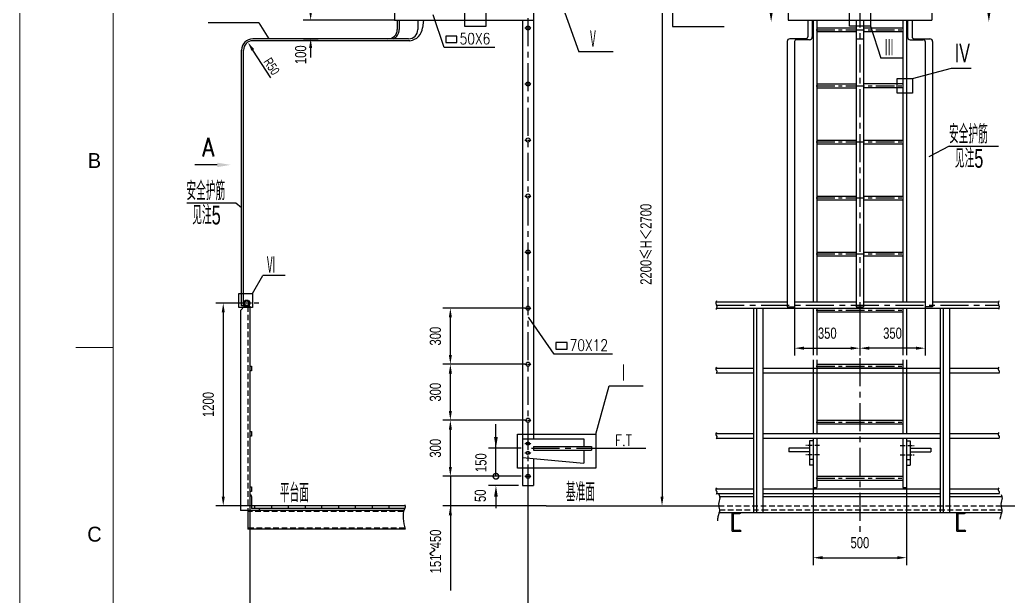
# Model space of a CAD drawing. Extents: x 148 to 221443, y -36682 to 6758.
# Drawn here: x 72653 to 77947, y -9247 to -6161 of the extents above; entities that cross this region are included whole.
import ezdxf
from ezdxf.enums import TextEntityAlignment as Align

# ---------------------------------------------------------------- set-up
doc = ezdxf.new("R2010")
doc.units = 0
doc.header["$LTSCALE"] = 10
doc.header["$MEASUREMENT"] = 0
doc.linetypes.add('CENTERX2', pattern=[4, 2.5, -0.5, 0.5, -0.5])
doc.linetypes.add('HIDDENX2', pattern=[0.75, 0.5, -0.25])
for name, color, linetype in [('2', 4, 'Continuous'), ('CENTER', 1, 'CENTERX2'), ('DIM', 4, 'Continuous'), ('HIDDEN', 7, 'HIDDENX2'), ('RED', 7, 'Continuous'), ('WHITE', 7, 'Continuous')]:
    doc.layers.add(name, color=color, linetype=linetype)
doc.layers.add('2（细实线）', color=3, linetype='Continuous', lineweight=20)
doc.layers.add('图框层', color=7, linetype='Continuous', lineweight=15)
doc.styles.add('HZ', font='ROMS.SHX', dxfattribs={"width": 0.75, "bigfont": 'GBCBIG.SHX'})
doc.styles.get("Standard").update_dxf_attribs({"font": 'wison_e.shx', "width": 0.75, "bigfont": 'wison_c.shx'})
doc.styles.add('XW', font='ROMANS.shx', dxfattribs={"width": 0.85})
doc.dimstyles.new('DIM1', dxfattribs={"dimscale": 20, "dimtxt": 3, "dimasz": 2.5, "dimexe": 2, "dimexo": 0, "dimgap": 1, "dimtad": 0, "dimdec": 0, "dimzin": 0, "dimdsep": 46, "dimtxsty": 'Standard', "dimcen": 2, "dimclrd": 3, "dimclre": 3, "dimclrt": 3, "dimadec": 0, "dimazin": 0, "dimtfac": 0.666667, "dimtdec": 0, "dimtofl": 0, "dimtmove": 2, "dimatfit": 1, "dimfxl": 2, "dimtvp": 1.333333, "dimtolj": 1, "dimtzin": 0, "dimarcsym": 0})
doc.dimstyles.new('ISO-25', dxfattribs={"dimtxt": 2.5, "dimasz": 2.5, "dimexe": 1.25, "dimexo": 0.625, "dimtad": 1, "dimtxsty": 'Standard', "dimcen": 2.5, "dimadec": 0, "dimazin": 0, "dimtfac": 1, "dimtmove": 0, "dimatfit": 3, "dimfxl": 1, "dimarcsym": 0})

# ---------------------------------------------------------------- blocks, each defined once
blk = doc.blocks.new('_DotSmall')
at = {"layer": 'WHITE', "color": 0, "const_width": 0.5}
blk.add_lwpolyline([(-0.0625, 0, 1), (0.0625, 0, 1)], format="xyb", close=True, dxfattribs=at)
blk = doc.blocks.new('*D341')
at = {"color": 3, "lineweight": -2}
for p, q in [((75358.6, -8304.5), (74919.4, -8304.5)), ((74959.4, -8554.5), (74959.4, -8354.5)), ((75338.6, -8604.5), (74919.4, -8604.5))]:
    blk.add_line(p, q, dxfattribs=at)
at = {"color": 3}
for points in [[(74967.7, -8354.5), (74951.1, -8354.5), (74959.4, -8304.5)], [(74951.1, -8554.5), (74967.7, -8554.5), (74959.4, -8604.5)]]:
    blk.add_solid(points, dxfattribs=at)
at = {"layer": 'Defpoints', "color": 0}
for p in [(74959.4, -8304.5), (75358.6, -8304.5), (75338.6, -8604.5)]:
    blk.add_point(p, dxfattribs=at)
at = {"color": 3, "insert": (74879.4, -8454.5), "char_height": 60, "attachment_point": 5, "rotation": 90}
blk.add_mtext('\\A1;300', dxfattribs=at)
blk = doc.blocks.new('*D342')
at = {"layer": 'Defpoints', "color": 0}
for p in [(74959.4, -8004.5), (75358.6, -8004.5), (75358.6, -8304.5)]:
    blk.add_point(p, dxfattribs=at)
at = {"layer": 'DIM', "color": 3, "lineweight": -2}
for p, q in [((75358.6, -8004.5), (74919.4, -8004.5)), ((74959.4, -8254.5), (74959.4, -8054.5)), ((75358.6, -8304.5), (74919.4, -8304.5))]:
    blk.add_line(p, q, dxfattribs=at)
at = {"layer": 'DIM', "color": 3}
for points in [[(74967.7, -8054.5), (74951.1, -8054.5), (74959.4, -8004.5)], [(74951.1, -8254.5), (74967.7, -8254.5), (74959.4, -8304.5)]]:
    blk.add_solid(points, dxfattribs=at)
at = {"layer": 'DIM', "color": 3, "insert": (74879.4, -8154.5), "char_height": 60, "attachment_point": 5, "rotation": 90}
blk.add_mtext('\\A1;300', dxfattribs=at)
blk = doc.blocks.new('*D343')
at = {"layer": 'Defpoints', "color": 0}
for p in [(74959.4, -7704.5), (75358.6, -7704.5), (75358.6, -8004.5)]:
    blk.add_point(p, dxfattribs=at)
at = {"layer": 'DIM', "color": 3, "lineweight": -2}
for p, q in [((75358.6, -7704.5), (74919.4, -7704.5)), ((74959.4, -7954.5), (74959.4, -7754.5)), ((75358.6, -8004.5), (74919.4, -8004.5))]:
    blk.add_line(p, q, dxfattribs=at)
at = {"layer": 'DIM', "color": 3}
for points in [[(74967.7, -7754.5), (74951.1, -7754.5), (74959.4, -7704.5)], [(74951.1, -7954.5), (74967.7, -7954.5), (74959.4, -8004.5)]]:
    blk.add_solid(points, dxfattribs=at)
at = {"layer": 'DIM', "color": 3, "insert": (74879.4, -7854.5), "char_height": 60, "attachment_point": 5, "rotation": 90}
blk.add_mtext('\\A1;300', dxfattribs=at)
blk = doc.blocks.new('*D344')
at = {"color": 3, "lineweight": -2}
for p, q in [((74959.4, -8554.5), (74959.4, -8504.5)), ((75338.6, -8604.5), (74919.4, -8604.5)), ((74959.4, -8604.5), (74959.4, -8762.8)), ((75472.3, -8762.8), (74919.4, -8762.8)), ((74959.4, -8812.8), (74959.4, -8862.8))]:
    blk.add_line(p, q, dxfattribs=at)
at = {"color": 3}
for points in [[(74951.1, -8554.5), (74967.7, -8554.5), (74959.4, -8604.5)], [(74967.7, -8812.8), (74951.1, -8812.8), (74959.4, -8762.8)]]:
    blk.add_solid(points, dxfattribs=at)
at = {"layer": 'Defpoints', "color": 0}
for p in [(75338.6, -8604.5), (74959.4, -8762.8), (75472.3, -8762.8)]:
    blk.add_point(p, dxfattribs=at)
at = {"color": 3, "insert": (74880.1, -9007), "char_height": 60, "attachment_point": 5, "rotation": 90}
blk.add_mtext('\\A1;151  450', dxfattribs=at)
blk = doc.blocks.new('*D345')
at = {"layer": 'Defpoints', "color": 0}
for p in [(75975.1, -5962.8), (75906.2, -8762.8), (76093.1, -8762.8)]:
    blk.add_point(p, dxfattribs=at)
at = {"layer": 'DIM', "color": 3, "lineweight": -2}
for p, q in [((75975.1, -5962.8), (76133.1, -5962.8)), ((76093.1, -6012.8), (76093.1, -8712.8)), ((75906.2, -8762.8), (76133.1, -8762.8))]:
    blk.add_line(p, q, dxfattribs=at)
at = {"layer": 'DIM', "color": 3}
for points in [[(76101.4, -6012.8), (76084.8, -6012.8), (76093.1, -5962.8)], [(76084.8, -8712.8), (76101.4, -8712.8), (76093.1, -8762.8)]]:
    blk.add_solid(points, dxfattribs=at)
at = {"layer": 'DIM', "color": 3, "insert": (76007.7, -7362.8), "char_height": 60, "attachment_point": 5, "rotation": 90}
blk.add_mtext('\\A1;2200{\\fSimSun|b0|i0|c134|p0;≤}H{\\fSimSun|b0|i0|c134|p54;＜}2700', dxfattribs=at)
blk = doc.blocks.new('*D349')
at = {"layer": 'Defpoints', "color": 0}
for p in [(74660, -4762.8), (74211, -6162.8), (74660, -6162.8)]:
    blk.add_point(p, dxfattribs=at)
at = {"layer": 'DIM', "color": 3, "linetype": 'Continuous', "lineweight": -2}
for p, q in [((74660, -4762.8), (74171, -4762.8)), ((74211, -4812.8), (74211, -6112.8)), ((74660, -6162.8), (74171, -6162.8))]:
    blk.add_line(p, q, dxfattribs=at)
at = {"layer": 'DIM', "color": 3}
for points in [[(74219.4, -4812.8), (74202.7, -4812.8), (74211, -4762.8)], [(74202.7, -6112.8), (74219.4, -6112.8), (74211, -6162.8)]]:
    blk.add_solid(points, dxfattribs=at)
at = {"layer": 'DIM', "color": 3, "insert": (74131, -5462.8), "char_height": 60, "attachment_point": 5, "rotation": 90}
blk.add_mtext('\\A1;1400', dxfattribs=at)
blk = doc.blocks.new('*D355')
at = {"layer": 'Defpoints', "color": 0}
for p in [(73874.3, -6280.8), (73901.4, -6322.8)]:
    blk.add_point(p, dxfattribs=at)
at = {"layer": 'WHITE', "color": 0, "linetype": 'Continuous', "lineweight": -2}
blk.add_line((73997.9, -6472.4), (73901.4, -6322.8), dxfattribs=at)
at = {"layer": 'WHITE', "color": 0}
blk.add_solid([(73908.4, -6318.3), (73894.4, -6327.3), (73874.3, -6280.8)], dxfattribs=at)
at = {"layer": 'WHITE', "color": 0, "insert": (74002.3, -6410.1), "char_height": 50, "attachment_point": 5, "rotation": 302.814}
blk.add_mtext('R50', dxfattribs=at)
blk = doc.blocks.new('*D356')
at = {"layer": 'Defpoints', "color": 0}
for p in [(74640, -6162.8), (74172.7, -6262.8), (74211, -6262.8)]:
    blk.add_point(p, dxfattribs=at)
at = {"layer": 'WHITE', "color": 3, "linetype": 'Continuous', "lineweight": -2}
for p, q in [((74211, -6112.8), (74211, -6062.8)), ((74640, -6162.8), (74171, -6162.8)), ((74172.7, -6262.8), (74251, -6262.8)), ((74211, -6312.8), (74211, -6362.8))]:
    blk.add_line(p, q, dxfattribs=at)
at = {"layer": 'WHITE', "color": 3}
for points in [[(74202.7, -6112.8), (74219.4, -6112.8), (74211, -6162.8)], [(74219.4, -6312.8), (74202.7, -6312.8), (74211, -6262.8)]]:
    blk.add_solid(points, dxfattribs=at)
at = {"layer": 'WHITE', "color": 3, "insert": (74157.8, -6348.1), "char_height": 60, "attachment_point": 5, "rotation": 90}
blk.add_mtext('\\A1;100', dxfattribs=at)
blk = doc.blocks.new('*D357')
at = {"layer": 'Defpoints', "color": 0}
for p in [(73868.1, -7677.8), (73743, -8762.8), (73910.6, -8762.8)]:
    blk.add_point(p, dxfattribs=at)
at = {"layer": 'WHITE', "color": 3, "linetype": 'Continuous', "lineweight": -2}
for p, q in [((73868.1, -7677.8), (73703, -7677.8)), ((73743, -7727.8), (73743, -8712.8)), ((73910.6, -8762.8), (73703, -8762.8))]:
    blk.add_line(p, q, dxfattribs=at)
at = {"layer": 'WHITE', "color": 3}
for points in [[(73751.3, -7727.8), (73734.6, -7727.8), (73743, -7677.8)], [(73734.6, -8712.8), (73751.3, -8712.8), (73743, -8762.8)]]:
    blk.add_solid(points, dxfattribs=at)
at = {"layer": 'WHITE', "color": 3, "insert": (73663, -8220.3), "char_height": 60, "attachment_point": 5, "rotation": 90}
blk.add_mtext('\\A1;1200', dxfattribs=at)
blk = doc.blocks.new('*D358')
at = {"layer": 'Defpoints', "color": 0}
for p in [(75375, -8542.3), (73885, -8787.8), (73885, -9396.4)]:
    blk.add_point(p, dxfattribs=at)
at = {"layer": 'WHITE', "color": 3, "linetype": 'Continuous', "lineweight": -2}
for p, q in [((75375, -8542.3), (75375, -9436.4)), ((73885, -8787.8), (73885, -9436.4)), ((75325, -9396.4), (73935, -9396.4))]:
    blk.add_line(p, q, dxfattribs=at)
at = {"layer": 'WHITE', "color": 3}
for points in [[(73935, -9388), (73935, -9404.7), (73885, -9396.4)], [(75325, -9404.7), (75325, -9388), (75375, -9396.4)]]:
    blk.add_solid(points, dxfattribs=at)
at = {"layer": 'WHITE', "color": 3, "insert": (74630, -9316.4), "char_height": 60, "attachment_point": 5}
blk.add_mtext('\\A1;L  1200', dxfattribs=at)
blk = doc.blocks.new('*D359')
at = {"layer": 'Defpoints', "color": 0}
for p in [(76803.3, -7698.4), (77152.9, -7698.4), (77152.9, -7918.9)]:
    blk.add_point(p, dxfattribs=at)
at = {"layer": 'DIM', "color": 3, "lineweight": -2}
for p, q in [((76803.3, -7698.4), (76803.3, -7958.9)), ((77152.9, -7698.4), (77152.9, -7958.9)), ((76853.3, -7918.9), (77102.9, -7918.9))]:
    blk.add_line(p, q, dxfattribs=at)
at = {"layer": 'DIM', "color": 3}
for points in [[(76853.3, -7910.6), (76853.3, -7927.2), (76803.3, -7918.9)], [(77102.9, -7927.2), (77102.9, -7910.6), (77152.9, -7918.9)]]:
    blk.add_solid(points, dxfattribs=at)
at = {"layer": 'DIM', "color": 3, "insert": (76978.1, -7838.9), "char_height": 60, "attachment_point": 5}
blk.add_mtext('\\A1;350', dxfattribs=at)
blk = doc.blocks.new('*D360')
at = {"layer": 'Defpoints', "color": 0}
for p in [(77152.9, -7698.4), (77502.5, -7698.4), (77152.9, -7918.9)]:
    blk.add_point(p, dxfattribs=at)
at = {"layer": 'DIM', "color": 3, "lineweight": -2}
for p, q in [((77152.9, -7698.4), (77152.9, -7958.9)), ((77502.5, -7698.4), (77502.5, -7958.9)), ((77452.5, -7918.9), (77202.9, -7918.9))]:
    blk.add_line(p, q, dxfattribs=at)
at = {"layer": 'DIM', "color": 3}
for points in [[(77202.9, -7910.6), (77202.9, -7927.2), (77152.9, -7918.9)], [(77452.5, -7927.2), (77452.5, -7910.6), (77502.5, -7918.9)]]:
    blk.add_solid(points, dxfattribs=at)
at = {"layer": 'DIM', "color": 3, "insert": (77327.7, -7838.9), "char_height": 60, "attachment_point": 5}
blk.add_mtext('\\A1;350', dxfattribs=at)
blk = doc.blocks.new('*D449')
at = {"layer": 'Defpoints', "color": 0}
for p in [(76902.9, -8664.5), (77402.9, -8664.5), (77402.9, -9040.3)]:
    blk.add_point(p, dxfattribs=at)
at = {"layer": 'DIM', "color": 3, "linetype": 'Continuous', "lineweight": -2}
for p, q in [((76902.9, -8664.5), (76902.9, -9080.3)), ((77402.9, -8664.5), (77402.9, -9080.3)), ((76952.9, -9040.3), (77352.9, -9040.3))]:
    blk.add_line(p, q, dxfattribs=at)
at = {"layer": 'DIM', "color": 3}
for points in [[(76952.9, -9032), (76952.9, -9048.6), (76902.9, -9040.3)], [(77352.9, -9048.6), (77352.9, -9032), (77402.9, -9040.3)]]:
    blk.add_solid(points, dxfattribs=at)
at = {"layer": 'DIM', "color": 3, "insert": (77152.9, -8960.3), "char_height": 60, "attachment_point": 5}
blk.add_mtext('\\A1;500', dxfattribs=at)
blk = doc.blocks.new('1.5a2')
blk.add_line((16115.88, 9926.58), (16125.88, 9926.58))
at = {"layer": '图框层', "ltscale": 10}
for p, q in [((16100.88, 9716.58), (16100.88, 10136.58)), ((16100.88, 10136.58), (16100.88, 9716.58)), ((16125.88, 9726.58), (16125.88, 10126.58))]:
    blk.add_line(p, q, dxfattribs=at)
at = {"style": 'HZ'}
for s, p in [('B', (16120.88, 9976.58)), ('C', (16120.88, 9876.58))]:
    blk.add_text(s, height=4, dxfattribs=at).set_placement(p, align=Align.MIDDLE)

msp = doc.modelspace()

# ---------------------------------------------------------------- linework, layer by layer
at = {"color": 3}
for p, q in [((76149.7207, -6026.4243), (76149.7207, -6196.4049)), ((74925.5647, -6310.1855), (74867.5047, -6134.3503)), ((75563.2362, -6099.4444), (75646.558, -6331.8141)), ((73933.1647, -6177.5066), (73661.2358, -6177.5066)), ((73933.1647, -6177.5066), (73986.4332, -6262.7889)), ((77209.3655, -6194.233), (77265.3922, -6366.0836)), ((76149.7207, -6196.4049), (76426.6254, -6196.4049)), ((74994.432, -6247.9556), (74934.7684, -6247.9556)), ((74934.7684, -6247.9556), (74934.7684, -6283.3607)), ((74934.7684, -6283.3607), (74994.432, -6283.3607)), ((74994.432, -6283.3607), (74994.432, -6247.9556)), ((75197.4936, -6310.1855), (74925.5647, -6310.1855)), ((75832.2171, -6331.8141), (75646.558, -6331.8141)), ((77384.4708, -6366.0836), (77265.3922, -6366.0836)), ((77433.8449, -6475.3418), (77643.7981, -6419.7349)), ((77643.7981, -6419.7349), (77749.1666, -6419.7349)), ((77631.783, -6837.5392), (77522.4102, -6893.6882)), ((77631.783, -6837.5392), (77895.821, -6837.5392)), ((73710.4988, -6937.7947), (73590.4982, -6937.7947)), ((73547.1012, -7140.9988), (73811.1392, -7140.9988)), ((73811.1392, -7140.9988), (73841.3561, -7166.3538)), ((73899.4985, -7625.9788), (73955.5251, -7529.9973)), ((74074.6038, -7529.9973), (73955.5251, -7529.9973)), ((75515.2099, -7950.9591), (75377.315, -7752.4195)), ((75584.0773, -7888.7291), (75524.4137, -7888.7291)), ((75524.4137, -7888.7291), (75524.4137, -7924.1342)), ((75524.4137, -7924.1342), (75584.0773, -7924.1342)), ((75584.0773, -7924.1342), (75584.0773, -7888.7291)), ((75826.8818, -7950.9591), (75515.2099, -7950.9591)), ((75203.3817, -8604.4812), (75203.3817, -8325.5261)), ((75338.6092, -8454.4812), (75163.3817, -8454.4812)), ((75727.113, -8454.4812), (76006.7996, -8454.4812)), ((75203.3817, -8604.4812), (75203.3817, -8544.4812)), ((75325.0184, -8654.4812), (75163.3817, -8654.4812)), ((75203.3817, -8654.4812), (75203.3817, -8654.4812)), ((75203.3817, -8714.4812), (75203.3817, -8774.4812)), ((74959.391, -8762.7889), (74959.391, -9216.0165)), ((75472.2763, -8762.7889), (76426.6254, -8762.7889)), ((77909.0817, -8762.7889), (78412.4941, -8762.7889))]:
    msp.add_line(p, q, dxfattribs=at)
for points in [[(75036.6851, -6080.1018), (75149.6319, -6080.1018), (75149.6319, -6196.6325), (75036.6851, -6196.6325)], [(77096.4188, -6077.7023), (77209.3655, -6077.7023), (77209.3655, -6194.233), (77096.4188, -6194.233)], [(77352.4931, -6475.3418), (77434.6009, -6475.3418), (77434.6009, -6553.0886), (77352.4931, -6553.0886)], [(73827.2126, -7625.9788), (73899.4985, -7625.9788), (73899.4985, -7700.5585), (73827.2126, -7700.5585)], [(75319.6624, -8379.6932), (75738.8366, -8379.6932), (75738.8366, -8561.9319), (75319.6624, -8561.9319)]]:
    msp.add_lwpolyline(points, close=True, dxfattribs=at)
msp.add_lwpolyline([(75738.8366, -8379.6932), (75810.2654, -8120.1555), (75992.7246, -8120.1555)], dxfattribs=at)
for points in [[(76384.2977, -7665.7568), (76381.3441, -7679.5903), (76385.7745, -7695.059), (76382.4517, -7710.9238)], [(77896.676, -7665.7568), (77893.7224, -7679.5903), (77898.1528, -7695.059), (77894.8299, -7710.9238)], [(76384.2977, -8019.7788), (76381.3441, -8031.5852), (76385.7745, -8040.809), (76382.4517, -8056.6738)], [(77896.676, -8019.7788), (77893.7224, -8031.5852), (77898.1528, -8040.809), (77894.8299, -8056.6738)], [(76384.2977, -8369.7788), (76381.3441, -8381.5852), (76385.7745, -8390.809), (76382.4517, -8406.6738)], [(77896.676, -8369.7788), (77893.7224, -8381.5852), (77898.1528, -8390.809), (77894.8299, -8406.6738)], [(76384.2977, -8665.8689), (76381.3441, -8677.6753), (76385.7745, -8686.899), (76382.4517, -8702.7639)], [(77896.676, -8665.8689), (77893.7224, -8677.6753), (77898.1528, -8686.899), (77894.8299, -8702.7639)], [(74716.0055, -8757.9502), (74716.9764, -8771.0968), (74715.0435, -8775.5117), (74717.1144, -8887.7889)]]:
    msp.add_spline(points, degree=3, dxfattribs=at)
for points, knots in [([(76397.3534, -8700.8323), (76399.3657, -8707.3012), (76405.539, -8724.6527), (76390.5071, -8752.5885), (76405.9623, -8786.4158), (76392.3886, -8816.1384), (76390.027, -8836.2089), (76389.849, -8843.8997)], [40.270024989, 40.270024989, 40.270024989, 40.270024989, 60.228765751, 94.17342106, 125.000152447, 162.757152369, 186.041500249, 186.041500249, 186.041500249, 186.041500249]), ([(77910.3747, -8702.8776), (77912.2022, -8708.6569), (77917.5439, -8725.3467), (77902.884, -8752.5885), (77918.3458, -8786.4159), (77906.1137, -8813.1503), (77903.2858, -8830.1437), (77902.8198, -8834.7666)], [42.374886416, 42.374886416, 42.374886416, 42.374886416, 60.228765751, 94.17342106, 125.000152447, 162.757152369, 176.80668945, 176.80668945, 176.80668945, 176.80668945])]:
    msp.add_open_spline(points, degree=3, knots=knots, dxfattribs=at)
for points in [[(76687.4276, -6112.0005), (76667.4276, -6112.0005), (76677.4276, -6172.0005)], [(77833.5948, -6112.0005), (77853.5948, -6112.0005), (77843.5948, -6172.0005)], [(73710.4988, -6925.7947), (73782.4988, -6937.7947), (73710.4988, -6949.7947)], [(75193.3817, -8394.4812), (75213.3817, -8394.4812), (75203.3817, -8454.4812)], [(75193.3817, -8714.4812), (75213.3817, -8714.4812), (75203.3817, -8654.4812)]]:
    msp.add_solid(points, dxfattribs=at)
at = {"layer": 'CENTER', "ltscale": 6}
for p, q in [((77152.8922, -4612.3923), (77152.8922, -8904.2948)), ((75375.0184, -4712.7889), (75375.0184, -8654.4812)), ((76383.8937, -7688.3741), (77896.272, -7688.3741)), ((75394.4731, -8454.4812), (75727.113, -8454.4812))]:
    msp.add_line(p, q, dxfattribs=at)
at = {"layer": 'CENTER', "ltscale": 0.5}
for p, q in [((75358.6092, -6204.4812), (75393.7987, -6204.4812)), ((75358.6092, -6504.4812), (75393.7987, -6504.4812)), ((75358.6092, -6804.4812), (75393.7987, -6804.4812)), ((75358.6092, -7104.4812), (75393.7987, -7104.4812)), ((75358.6092, -7404.4812), (75393.7987, -7404.4812)), ((75358.6092, -7704.4812), (75393.7987, -7704.4812)), ((75358.6092, -8004.4812), (75393.7987, -8004.4812)), ((75358.6092, -8304.4812), (75393.7987, -8304.4812)), ((75358.6092, -8429.4812), (75393.7987, -8429.4812)), ((75358.6092, -8479.4812), (75393.7987, -8479.4812)), ((75358.6092, -8604.4812), (75393.7987, -8604.4812))]:
    msp.add_line(p, q, dxfattribs=at)
at = {"layer": 'CENTER', "ltscale": 4}
for p, q in [((76917.7681, -6214.4812), (77388.9018, -6214.4812)), ((76917.7681, -6514.4812), (77388.9018, -6514.4812)), ((76917.7681, -6814.4812), (77388.9018, -6814.4812)), ((76917.7681, -7114.4812), (77388.9018, -7114.4812)), ((76917.7681, -7414.4812), (77388.9018, -7414.4812)), ((76917.7681, -7714.4812), (77388.9018, -7714.4812)), ((76917.7681, -8014.4812), (77388.9018, -8014.4812)), ((76917.7681, -8314.4812), (77388.9018, -8314.4812)), ((76917.7681, -8614.4812), (77388.9018, -8614.4812))]:
    msp.add_line(p, q, dxfattribs=at)
at = {"layer": 'DIM', "linetype": 'CENTERX2'}
msp.add_line((73933.4593, -7677.7889), (73831.0133, -7677.7889), dxfattribs=at)
at = {"layer": 'DIM', "color": 1, "linetype": 'CENTERX2'}
for p, q in [((76936.4561, -8439.5028), (76862.8999, -8439.5028)), ((77369.3282, -8439.5028), (77442.8844, -8439.5028)), ((76937.0856, -8489.5028), (76862.8999, -8489.5028)), ((77368.6988, -8489.5028), (77442.8844, -8489.5028))]:
    msp.add_line(p, q, dxfattribs=at)
at = {"layer": 'HIDDEN', "color": 2, "linetype": 'HIDDENX2', "ltscale": 6}
for p, q in [((73875.0184, -7694.5389), (73875.0184, -8787.7889)), ((76396.7026, -8762.7889), (77909.0817, -8762.7889)), ((76400.6547, -8783.3741), (76632.1247, -8783.3741)), ((76632.1247, -8783.3741), (77913.1205, -8783.3741)), ((74708.7817, -8792.7889), (73875.0184, -8792.7889)), ((74715.9174, -8882.7889), (73875.0184, -8882.7889))]:
    msp.add_line(p, q, dxfattribs=at)
at = {"layer": 'RED'}
for p, q in [((75405.0184, -6066.4243), (75405.0184, -8404.4812)), ((74660.0184, -6112.7889), (74660.0184, -6162.7889)), ((76767.8922, -6112.7889), (76767.8922, -6162.7889)), ((77537.8922, -6112.7889), (77537.8922, -6162.7889)), ((74660.0184, -6162.7889), (75405.0184, -6162.7889)), ((74675.0184, -6162.7889), (74675.0184, -6212.7889)), ((74685.0184, -6162.7889), (74685.0184, -6212.7889)), ((74785.0895, -6162.7889), (74785.0895, -6212.7889)), ((74815.7313, -6162.7889), (74810.3265, -6203.7627)), ((75345.0184, -6162.7889), (75345.0184, -8654.4812)), ((76767.8922, -6162.7889), (77537.8922, -6162.7889)), ((76873.1392, -6162.7889), (76873.1392, -6252.7889)), ((76898.0704, -6162.7889), (76898.0704, -6252.7889)), ((76902.8922, -6162.7889), (76902.8922, -7671.6241)), ((76922.8922, -6162.7889), (76922.8922, -7671.6241)), ((77132.8922, -6162.7889), (77132.8922, -7698.3741)), ((77172.8922, -6162.7889), (77172.8922, -7698.3741)), ((77382.8922, -6162.7889), (77382.8922, -7671.6241)), ((77402.8922, -6162.7889), (77402.8922, -7671.6241)), ((77407.7139, -6162.7889), (77407.7139, -6252.7889)), ((77432.6451, -6162.7889), (77432.6451, -6252.7889)), ((76922.8922, -6204.4812), (77132.8922, -6204.4812)), ((76922.8922, -6224.4812), (77132.8922, -6224.4812)), ((77172.8922, -6204.4812), (77382.8922, -6204.4812)), ((77172.8922, -6224.4812), (77382.8922, -6224.4812)), ((74735.0895, -6262.7889), (73901.3561, -6262.7889)), ((74742.5895, -6272.7889), (73901.3561, -6272.7889)), ((76763.2932, -6277.7889), (76763.2932, -7698.3741)), ((76863.1392, -6262.7889), (76778.2932, -6262.7889)), ((76803.2932, -6277.7889), (76803.2932, -7698.3741)), ((76883.0704, -6267.7889), (76813.2932, -6267.7889)), ((77422.7139, -6267.7889), (77492.4911, -6267.7889)), ((77442.6451, -6262.7889), (77527.4911, -6262.7889)), ((77502.4911, -6277.7889), (77502.4911, -7671.6241)), ((77542.4911, -6277.7889), (77542.4911, -7671.6241)), ((73841.3561, -7692.7889), (73841.3561, -6322.7889)), ((73851.3561, -7692.7889), (73851.3561, -6322.7889)), ((76922.8922, -6504.4812), (77132.8922, -6504.4812)), ((77382.8922, -6504.4812), (77172.8922, -6504.4812)), ((76922.8922, -6524.4812), (77132.8922, -6524.4812)), ((77382.8922, -6524.4812), (77172.8922, -6524.4812)), ((76922.8922, -6804.4812), (77132.8922, -6804.4812)), ((76922.8922, -6824.4812), (77132.8922, -6824.4812)), ((76979.7673, -6824.4812), (77132.8922, -6824.4812)), ((77172.8922, -6804.4812), (77382.8922, -6804.4812)), ((77172.8922, -6824.4812), (77326.017, -6824.4812)), ((77172.8922, -6824.4812), (77382.8922, -6824.4812)), ((76922.8922, -7104.4812), (77132.8922, -7104.4812)), ((76922.8922, -7124.4812), (77132.8922, -7124.4812)), ((77172.8922, -7104.4812), (77382.8922, -7104.4812)), ((77172.8922, -7104.4812), (77326.017, -7104.4812)), ((77172.8922, -7124.4812), (77382.8922, -7124.4812)), ((77172.8922, -7124.4812), (77326.017, -7124.4812)), ((76922.8922, -7404.4812), (77132.8922, -7404.4812)), ((76979.7673, -7404.4812), (77132.8922, -7404.4812)), ((77172.8922, -7404.4812), (77382.8922, -7404.4812)), ((77172.8922, -7404.4812), (77326.017, -7404.4812)), ((76922.8922, -7424.4812), (77132.8922, -7424.4812)), ((76979.7673, -7424.4812), (77132.8922, -7424.4812)), ((77172.8922, -7424.4812), (77382.8922, -7424.4812)), ((77172.8922, -7424.4812), (77326.017, -7424.4812)), ((76382.3081, -7671.6241), (76763.2932, -7671.6241)), ((76803.2932, -7671.6241), (77132.8922, -7671.6241)), ((76902.8922, -7636.0821), (76902.8922, -7671.6241)), ((76922.8922, -7636.0821), (76922.8922, -7671.6241)), ((77172.8922, -7671.6241), (77502.4911, -7671.6241)), ((77502.4911, -7671.6241), (77502.4911, -7698.3741)), ((77542.4911, -7671.6241), (77894.6863, -7671.6241)), ((77542.4911, -7671.6241), (77542.4911, -7698.3741)), ((73856.9042, -7694.5389), (73835.0184, -7716.4247)), ((73835.0184, -7716.4247), (73835.0184, -8787.7889)), ((73856.9042, -7694.5389), (73885.0184, -7694.5389)), ((73885.0184, -7694.5389), (73885.0184, -8787.7889)), ((76384.4975, -7705.1241), (77896.8757, -7705.1241)), ((76582.1247, -7705.1241), (76582.1247, -8798.3741)), ((76598.4526, -7705.1241), (76598.4526, -8798.3741)), ((76632.1247, -7705.1241), (76632.1247, -8798.3741)), ((76763.2932, -7698.3741), (76803.2932, -7698.3741)), ((76902.8922, -7705.1241), (76902.8922, -7956.8321)), ((76922.8922, -7705.1241), (76922.8922, -7956.8321)), ((76922.8922, -7724.4812), (77382.8922, -7724.4812)), ((77132.8922, -7698.3741), (77172.8922, -7698.3741)), ((77382.8922, -7705.1241), (77382.8922, -7956.8321)), ((77402.8922, -7705.1241), (77402.8922, -7956.8321)), ((77542.4911, -7698.3741), (77502.4911, -7698.3741)), ((77582.1247, -7705.1241), (77582.1247, -8798.3741)), ((77598.4526, -7705.1241), (77598.4526, -8798.3741)), ((77632.1247, -7705.1241), (77632.1247, -8798.3741)), ((76902.8922, -7981.8321), (76902.8922, -8375.8741)), ((76922.8922, -7981.8321), (76922.8922, -8375.8741)), ((77382.8922, -7981.8321), (77382.8922, -8375.8741)), ((77402.8922, -7981.8321), (77402.8922, -8375.8741)), ((76381.759, -8025.8741), (76582.1247, -8025.8741)), ((76632.1247, -8025.8741), (77582.1247, -8025.8741)), ((76922.8922, -8004.4812), (77382.8922, -8004.4812)), ((76922.8922, -8024.4812), (77382.8922, -8024.4812)), ((77632.1247, -8025.8741), (77894.1373, -8025.8741)), ((76384.9154, -8050.8741), (76582.1247, -8050.8741)), ((76632.1247, -8050.8741), (77582.1247, -8050.8741)), ((77632.1247, -8050.8741), (77897.2937, -8050.8741)), ((76922.8922, -8304.4812), (77382.8922, -8304.4812)), ((76922.8922, -8324.4812), (77382.8922, -8324.4812)), ((75345.0184, -8404.4812), (75675.0184, -8404.4812)), ((75675.0184, -8404.4812), (75675.0184, -8444.4519)), ((76381.759, -8375.8741), (76582.1247, -8375.8741)), ((76384.9154, -8400.8741), (76582.1247, -8400.8741)), ((76632.1247, -8375.8741), (77582.1247, -8375.8741)), ((76632.1247, -8400.8741), (77582.1247, -8400.8741)), ((76882.8922, -8414.5028), (76882.8922, -8544.5028)), ((76902.8922, -8414.5028), (76882.8922, -8414.5028)), ((76902.8922, -8400.8741), (76902.8922, -8664.4812)), ((76922.8922, -8400.8741), (76922.8922, -8664.4812)), ((77382.8922, -8400.8741), (77382.8922, -8664.4812)), ((77402.8922, -8400.8741), (77402.8922, -8664.4812)), ((77402.8922, -8414.5028), (77422.8922, -8414.5028)), ((77422.8922, -8414.5028), (77422.8922, -8544.5028)), ((77632.1247, -8375.8741), (77894.1373, -8375.8741)), ((77632.1247, -8400.8741), (77897.2937, -8400.8741)), ((75405.0184, -8444.4812), (75716.0762, -8444.444)), ((75405.0184, -8444.4812), (75405.0184, -8464.4812)), ((75405.0184, -8444.4812), (75405.0184, -8464.4812)), ((75405.0184, -8444.4812), (75405.0184, -8464.4812)), ((75405.0184, -8464.4812), (75716.0762, -8464.4812)), ((75675.0184, -8464.4812), (75675.0184, -8534.4812)), ((75716.0762, -8444.444), (75716.0762, -8464.4812)), ((76772.8922, -8454.4595), (76772.8922, -8474.5028)), ((76882.8922, -8454.4714), (76772.8922, -8454.4595)), ((77422.8922, -8454.4714), (77532.8922, -8454.4595)), ((77532.8922, -8454.4595), (77532.8922, -8474.5028)), ((75345.0184, -8504.4812), (75675.0184, -8534.4812)), ((75405.0184, -8509.9357), (75405.0184, -8654.4812)), ((76882.8922, -8474.5028), (76772.8922, -8474.5028)), ((76902.8922, -8514.5028), (76882.8922, -8514.5028)), ((77402.8922, -8514.5028), (77422.8922, -8514.5028)), ((77422.8922, -8474.5028), (77532.8922, -8474.5028)), ((76902.8922, -8544.5028), (76882.8922, -8544.5028)), ((77402.8922, -8544.5028), (77422.8922, -8544.5028)), ((76922.8922, -8604.4812), (77382.8922, -8604.4812)), ((76922.8922, -8624.4812), (77382.8922, -8624.4812)), ((75345.0184, -8654.4812), (75405.0184, -8654.4812)), ((76381.759, -8671.9642), (76582.1247, -8671.9642)), ((76632.1247, -8671.9642), (77582.1247, -8671.9642)), ((76902.8922, -8664.4812), (76922.8922, -8664.4812)), ((77382.8922, -8664.4812), (77402.8922, -8664.4812)), ((77632.1247, -8671.9642), (77894.1373, -8671.9642)), ((73895.0184, -8712.7889), (73895.0184, -8777.7889)), ((76384.9154, -8696.9642), (76582.1247, -8696.9642)), ((76400.9472, -8713.3741), (76582.1247, -8713.3741)), ((76632.1247, -8696.9642), (77582.1247, -8696.9642)), ((76632.1247, -8713.3741), (77582.1247, -8713.3741)), ((77632.1247, -8696.9642), (77897.2937, -8696.9642)), ((77632.1247, -8713.3741), (77913.3255, -8713.3741)), ((73885.0184, -8787.7889), (73835.0184, -8787.7889)), ((74710.171, -8787.7889), (73875.0184, -8787.7889)), ((73875.0184, -8787.7889), (73875.0184, -8887.7889)), ((74713.9681, -8777.7889), (73895.0184, -8777.7889)), ((73910.6415, -8762.7889), (73910.6415, -8777.7889)), ((74717.0845, -8762.7889), (73910.6415, -8762.7889)), ((74001.2305, -8762.7889), (74001.2305, -8777.7889)), ((74090.2273, -8762.7889), (74090.2273, -8777.7889)), ((74180.8163, -8762.7889), (74180.8163, -8777.7889)), ((74269.8131, -8762.7889), (74269.8131, -8777.7889)), ((74360.4021, -8762.7889), (74360.4021, -8777.7889)), ((74449.3989, -8762.7889), (74449.3989, -8777.7889)), ((74539.9879, -8762.7889), (74539.9879, -8777.7889)), ((74628.9847, -8762.7889), (74628.9847, -8777.7889)), ((76398.8258, -8798.3741), (77911.5912, -8798.3741)), ((76468.3946, -8898.3741), (76468.3946, -8798.3741)), ((76473.3946, -8803.3741), (76509.4546, -8803.3741)), ((76473.3946, -8803.3741), (76473.3946, -8893.3741)), ((77671.8999, -8898.3741), (77671.8999, -8798.3741)), ((77676.8999, -8803.3741), (77712.9599, -8803.3741)), ((77676.8999, -8803.3741), (77676.8999, -8893.3741)), ((74717.1144, -8887.7889), (73875.0184, -8887.7889)), ((76473.3946, -8893.3741), (76509.4546, -8893.3741)), ((76473.3946, -8893.3741), (76509.4546, -8893.3741)), ((77676.8999, -8893.3741), (77712.9599, -8893.3741)), ((77676.8999, -8893.3741), (77712.9599, -8893.3741)), ((76468.3946, -8898.3741), (76516.3946, -8898.3741)), ((77671.8999, -8898.3741), (77719.8999, -8898.3741))]:
    msp.add_line(p, q, dxfattribs=at)
for points in [[(73885.0184, -8015.2889), (73895.0184, -8015.2889), (73895.0184, -8040.2889), (73885.0184, -8040.2889)], [(73885.0184, -8365.2889), (73895.0184, -8365.2889), (73895.0184, -8390.2889), (73885.0184, -8390.2889)], [(73885.0184, -8661.379), (73895.0184, -8661.379), (73895.0184, -8686.379), (73885.0184, -8686.379)]]:
    msp.add_lwpolyline(points, dxfattribs=at)
for centre, radius in [((75375.0184, -6204.4812), 11), ((75375.0184, -6504.4812), 11), ((75375.0184, -6804.4812), 11), ((75375.0184, -7104.4812), 11), ((75375.0184, -7404.4812), 11), ((73868.1061, -7677.7889), 16.75), ((73868.1061, -7677.7889), 11.75), ((75375.0184, -7704.4812), 11), ((75375.0184, -8004.4812), 11), ((75375.0184, -8304.4812), 11), ((75375.0184, -8429.4812), 9), ((75375.0184, -8479.4812), 9), ((75375.0184, -8604.4812), 11)]:
    msp.add_circle(centre, radius, dxfattribs=at)
for centre, radius, start, end in [((74625.0184, -6212.7889), 50, 270, 0), ((74633.0365, -6214.8045), 52.021, 292.7198289, 2.2205111), ((74735.0895, -6212.7889), 50, 270, 0), ((74734.5268, -6197.1278), 76.0895, 276.0826583, 354.9974931), ((73901.3561, -6322.7889), 60, 90, 180), ((73901.3561, -6322.7889), 50, 90, 180), ((76778.2932, -6277.7889), 15, 90, 180), ((76813.2932, -6277.7889), 10, 90, 180), ((76863.1392, -6252.7889), 10, 270, 0), ((76883.0704, -6252.7889), 15, 270, 0), ((77422.7139, -6252.7889), 15, 180, 270), ((77442.6451, -6252.7889), 10, 180, 270), ((77492.4911, -6277.7889), 10, 0, 90), ((77527.4911, -6277.7889), 15, 0, 90), ((73885.0184, -8712.7889), 10, 0, 90), ((73930.1183, -8787.7889), 10, 0, 90), ((76507.5212, -8793.3741), 10.1852, 280.9424989, 330.599649), ((77711.0265, -8793.3741), 10.1852, 280.9424989, 330.599649), ((76507.5212, -8903.3741), 10.1852, 29.400351, 79.0575011), ((77711.0265, -8903.3741), 10.1852, 29.400351, 79.0575011)]:
    msp.add_arc(centre, radius, start, end, dxfattribs=at)
at = {"layer": 'WHITE', "color": 1, "linetype": 'Continuous'}
for p, q in [((77132.8922, -6262.7889), (77172.8922, -6262.7889)), ((73851.3561, -7692.7889), (73841.3561, -7692.7889))]:
    msp.add_line(p, q, dxfattribs=at)

# ---------------------------------------------------------------- block references
at = {"color": 3, "xscale": 60, "yscale": 60, "zscale": 60, "rotation": 270}
msp.add_blockref('_DotSmall', (75203.3817, -8604.4812), dxfattribs=at)
at = {"layer": '2（细实线）', "xscale": 20, "yscale": 20, "zscale": 20}
msp.add_blockref('1.5a2', (-249364.5209, -206446.0395), dxfattribs=at)

# ---------------------------------------------------------------- texts
at = {"color": 3}
for s, height, style, width, p in [('50X6', 60, 'XW', 0.8, (75008.4524, -6291.7648)), ('Ⅴ', 100, 'HZ', 0.65, (75696.86, -6315.029)), ('Ⅲ', 100, 'HZ', 0.65, (77283.398, -6360.4655)), ('IV', 100, 'HZ', 0.65, (77660.5545, -6388.2299)), ('安全护筋', 100, 'HZ', 0.65, (77630.1699, -6823.2545)), ('A', 100, 'XW', 0.85, (73629.2853, -6892.6073)), ('见注5', 100, 'HZ', 0.65, (77661.5691, -6953.0939)), ('安全护筋', 100, 'HZ', 0.65, (73545.4882, -7126.7141)), ('见注5', 100, 'HZ', 0.65, (73576.8874, -7256.5535)), ('Ⅵ', 100, 'HZ', 0.65, (73973.5309, -7524.3792)), ('70X12', 60, 'XW', 0.8, (75598.0976, -7932.5383)), ('Ⅰ', 100, 'HZ', 0.65, (75861.3161, -8101.9326)), ('F.T', 60, 'XW', 0.8, (75841.0509, -8442.425))]:
    msp.add_text(s, height=height, dxfattribs=dict(at, style=style, width=width)).set_placement(p)
at = {"color": 3, "insert": (75123.233, -8531.7799), "char_height": 60, "attachment_point": 5, "rotation": 90}
msp.add_mtext('\\A1;150', dxfattribs=at)
at = {"layer": '2', "color": 3, "linetype": 'Continuous', "style": 'HZ', "width": 0.65}
for s, p in [('基准面', (75578.1488, -8739.2397)), ('平台面', (74045.9528, -8743.4905))]:
    msp.add_text(s, height=100, dxfattribs=at).set_placement(p)
msp.add_text('～', height=100, rotation=90, dxfattribs=at).set_placement((74918.6126, -9034.5246))
at = {"layer": 'DIM', "color": 3, "insert": (75119.9416, -8708.5985), "char_height": 60, "attachment_point": 5, "rotation": 90}
msp.add_mtext('\\A1;50', dxfattribs=at)

# ---------------------------------------------------------------- dimensions: what is measured, and where the dimension line sits
at = {"color": 3}
dim = msp.add_linear_dim(base=(74959.391, -8304.4812), p1=(75338.6092, -8604.4812), p2=(75358.6092, -8304.4812), angle=90, dimstyle='DIM1', dxfattribs=at)
dim.commit()
dim.dimension.update_dxf_attribs({"geometry": '*D341', "text_midpoint": (74879.391, -8454.4812)})
dim = msp.add_linear_dim(base=(74959.391, -8762.7889), p1=(75338.6092, -8604.4812), p2=(75472.2763, -8762.7889), angle=90, text='151  450', dimstyle='DIM1', override={"dimtofl": 1}, dxfattribs=at)
dim.commit()
dim.dimension.update_dxf_attribs({"geometry": '*D344', "text_midpoint": (74880.1137, -9007.0009), "dimtype": 160})
at = {"layer": 'DIM', "linetype": 'Continuous'}
dim = msp.add_linear_dim(base=(74211.0186, -6162.7889), p1=(74660.0184, -4762.7889), p2=(74660.0184, -6162.7889), angle=90, dimstyle='DIM1', dxfattribs=at)
dim.commit()
dim.dimension.update_dxf_attribs({"geometry": '*D349', "text_midpoint": (74131.0186, -5462.7889)})
at = {"layer": 'DIM'}
for base, p1, p2, angle, text, picture, middle in [((76093.111, -8762.7889), (75975.1324, -5962.7889), (75906.2411, -8762.7889), 90, '2200{\\fSimSun|b0|i0|c134|p0;≤}H{\\fSimSun|b0|i0|c134|p54;＜}2700', '*D345', (76007.7478, -7362.7889)), ((77152.8922, -7918.8892), (77502.4911, -7698.3741), (77152.8922, -7698.3741), 180, '350', '*D360', (77327.6916, -7838.8892))]:
    dim = msp.add_linear_dim(base=base, p1=p1, p2=p2, angle=angle, text=text, dimstyle='DIM1', dxfattribs=at)
    dim.commit()
    dim.dimension.update_dxf_attribs({"geometry": picture, "text_midpoint": middle})
for base, p1, p2, picture, middle in [((74959.391, -7704.4812), (75358.6092, -8004.4812), (75358.6092, -7704.4812), '*D343', (74879.391, -7854.4812)), ((74959.391, -8004.4812), (75358.6092, -8304.4812), (75358.6092, -8004.4812), '*D342', (74879.391, -8154.4812))]:
    dim = msp.add_linear_dim(base=base, p1=p1, p2=p2, angle=90, dimstyle='DIM1', dxfattribs=at)
    dim.commit()
    dim.dimension.update_dxf_attribs({"geometry": picture, "text_midpoint": middle})
dim = msp.add_linear_dim(base=(77152.8922, -7918.8892), p1=(76803.2932, -7698.3741), p2=(77152.8922, -7698.3741), text='350', dimstyle='DIM1', dxfattribs=at)
dim.commit()
dim.dimension.update_dxf_attribs({"geometry": '*D359', "text_midpoint": (76978.0927, -7838.8892)})
at = {"layer": 'DIM', "color": 1, "linetype": 'Continuous'}
dim = msp.add_linear_dim(base=(77402.8922, -9040.3138), p1=(76902.8922, -8664.4812), p2=(77402.8922, -8664.4812), dimstyle='DIM1', dxfattribs=at)
dim.commit()
dim.dimension.update_dxf_attribs({"geometry": '*D449', "text_midpoint": (77152.8922, -8960.3138)})
at = {"layer": 'WHITE', "color": 1, "linetype": 'Continuous'}
dim = msp.add_linear_dim(base=(74211.0186, -6262.7889), p1=(74640.0184, -6162.7889), p2=(74172.7483, -6262.7889), angle=90, dimstyle='DIM1', dxfattribs=at)
dim.commit()
dim.dimension.update_dxf_attribs({"geometry": '*D356', "text_midpoint": (74157.8257, -6348.0959), "dimtype": 160})
dim = msp.add_radius_dim(center=(73901.3561, -6322.7889), mpoint=(73874.2605, -6280.7672), dimstyle='ISO-25', override={"dimscale": 20}, dxfattribs=at)
dim.commit()
dim.dimension.update_dxf_attribs({"geometry": '*D355', "text_midpoint": (73970.7598, -6430.4245), "dimtype": 164})
dim = msp.add_linear_dim(base=(73742.9505, -8762.7889), p1=(73868.1061, -7677.7889), p2=(73910.6415, -8762.7889), angle=90, text='1200', dimstyle='DIM1', dxfattribs=at)
dim.commit()
dim.dimension.update_dxf_attribs({"geometry": '*D357', "text_midpoint": (73662.9505, -8220.2889)})
at = {"layer": 'WHITE', "color": 7, "linetype": 'Continuous'}
dim = msp.add_linear_dim(base=(73885.0184, -9396.3645), p1=(75375.0184, -8542.2706), p2=(73885.0184, -8787.7889), text='L  1200', dimstyle='DIM1', dxfattribs=at)
dim.commit()
dim.dimension.update_dxf_attribs({"geometry": '*D358', "text_midpoint": (74630.0184, -9316.3645)})

doc.saveas('drawing.dxf')
